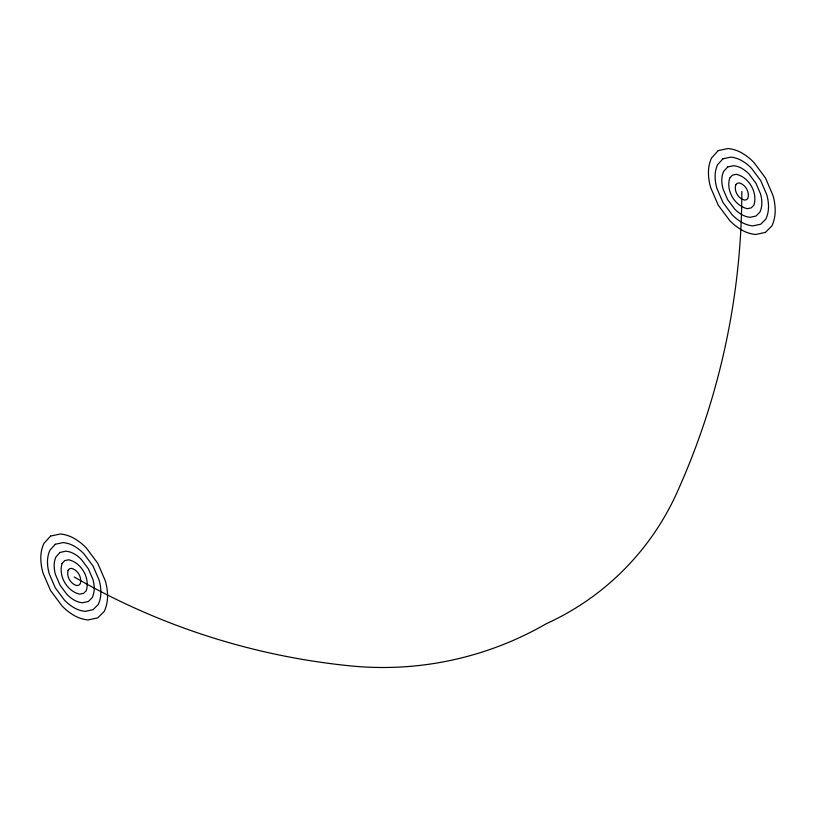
<?xml version="1.0" encoding="UTF-8"?>
<svg xmlns="http://www.w3.org/2000/svg" width="816" height="816" viewBox="0 0 816 816"><rect width="100%" height="100%" fill="white"/><g stroke="black" fill="none" stroke-linecap="round" stroke-linejoin="round"><path stroke-width="1.22" d="M741.815 191.505A731.503 731.503 0 0 1 676.78 493.027A262.303 262.303 0 0 1 546.271 623.73A326.686 326.686 0 0 1 350.727 665.907A688.908 688.908 0 0 1 74.185 576.973M62.057 563.581C58.181 575.974 67.045 591.325 79.713 594.17L83.62 593.324L86.231 590.713C90.301 578.228 81.447 562.652 68.646 559.776L64.739 560.612L62.057 563.581M68.116 570.272C66.188 576.473 70.615 584.144 76.949 585.572L78.907 585.143L80.213 583.838C82.243 577.595 77.816 569.813 71.42 568.375L69.462 568.793L68.116 570.272M729.688 178.123C725.822 190.516 734.686 205.856 747.354 208.702L751.261 207.866L753.872 205.244C757.931 192.77 749.088 177.194 736.287 174.308L732.38 175.154L729.688 178.123M735.757 184.814C733.819 191.015 738.245 198.686 744.58 200.104L746.538 199.685L747.844 198.38C749.873 192.137 745.457 184.355 739.051 182.906L737.093 183.335L735.757 184.814M50.582 536.081L43.86 543.497A34.445 34.445 0 0 0 40.8 557.695A53.948 53.948 0 0 0 43.034 573.067L50.582 590.6L61.996 605.89A53.948 53.948 0 0 0 74.185 615.519A34.445 34.445 0 0 0 88.006 619.966L97.787 617.855L104.315 611.317A36.577 36.577 0 0 0 107.559 596.241A53.948 53.948 0 0 0 105.325 580.87L97.787 563.336L86.374 548.046A53.948 53.948 0 0 0 74.185 538.427A34.445 34.445 0 0 0 60.353 533.98L50.582 536.081M55.294 544.262L49.929 550.188A27.56 27.56 0 0 0 47.481 561.551A43.156 43.156 0 0 0 49.266 573.842L55.294 587.867L64.433 600.107A43.156 43.156 0 0 0 74.185 607.808A27.56 27.56 0 0 0 85.241 611.368L93.065 609.674L98.287 604.452A29.264 29.264 0 0 0 100.888 592.385A43.156 43.156 0 0 0 99.103 580.094L93.065 566.069L83.936 553.829A43.156 43.156 0 0 0 74.185 546.128A27.56 27.56 0 0 0 63.118 542.579L55.294 544.262M60.017 552.442L55.988 556.889A20.665 20.665 0 0 0 54.152 565.406A32.365 32.365 0 0 0 55.498 574.627L60.017 585.143L66.871 594.323A32.365 32.365 0 0 0 74.185 600.097A20.665 20.665 0 0 0 82.477 602.769L88.342 601.494L92.259 597.577A21.94 21.94 0 0 0 94.207 588.53A32.365 32.365 0 0 0 92.871 579.309L88.342 568.793L81.498 559.613A32.365 32.365 0 0 0 74.185 553.84A20.665 20.665 0 0 0 65.882 551.177L60.017 552.442M718.213 150.623L711.501 158.039A34.445 34.445 0 0 0 708.441 172.237A53.948 53.948 0 0 0 710.675 187.598L718.213 205.132L729.626 220.432A53.948 53.948 0 0 0 741.815 230.051A34.445 34.445 0 0 0 755.647 234.498L765.418 232.397L771.946 225.859A36.577 36.577 0 0 0 775.2 210.783A53.948 53.948 0 0 0 772.966 195.412L765.418 177.878L754.004 162.578A53.948 53.948 0 0 0 741.815 152.959A34.445 34.445 0 0 0 727.994 148.512L718.213 150.623M722.935 158.804L717.56 164.73A27.56 27.56 0 0 0 715.112 176.093A43.156 43.156 0 0 0 716.897 188.384L722.935 202.409L732.064 214.649A43.156 43.156 0 0 0 741.815 222.35A27.56 27.56 0 0 0 752.882 225.899L760.706 224.216L765.918 218.984A29.264 29.264 0 0 0 768.519 206.927A43.156 43.156 0 0 0 766.734 194.636L760.706 180.601L751.567 168.371A43.156 43.156 0 0 0 741.815 160.67A27.56 27.56 0 0 0 730.759 157.111L722.935 158.804M727.658 166.974L723.629 171.421A20.665 20.665 0 0 0 721.793 179.948A32.365 32.365 0 0 0 723.129 189.169L727.658 199.685L734.502 208.865A32.365 32.365 0 0 0 741.815 214.639A20.665 20.665 0 0 0 750.118 217.301L755.983 216.036L759.9 212.119A21.94 21.94 0 0 0 761.848 203.072A32.365 32.365 0 0 0 760.502 193.851L755.983 183.335L749.129 174.155A32.365 32.365 0 0 0 741.815 168.382A20.665 20.665 0 0 0 733.523 165.709L727.658 166.974"/></g></svg>
